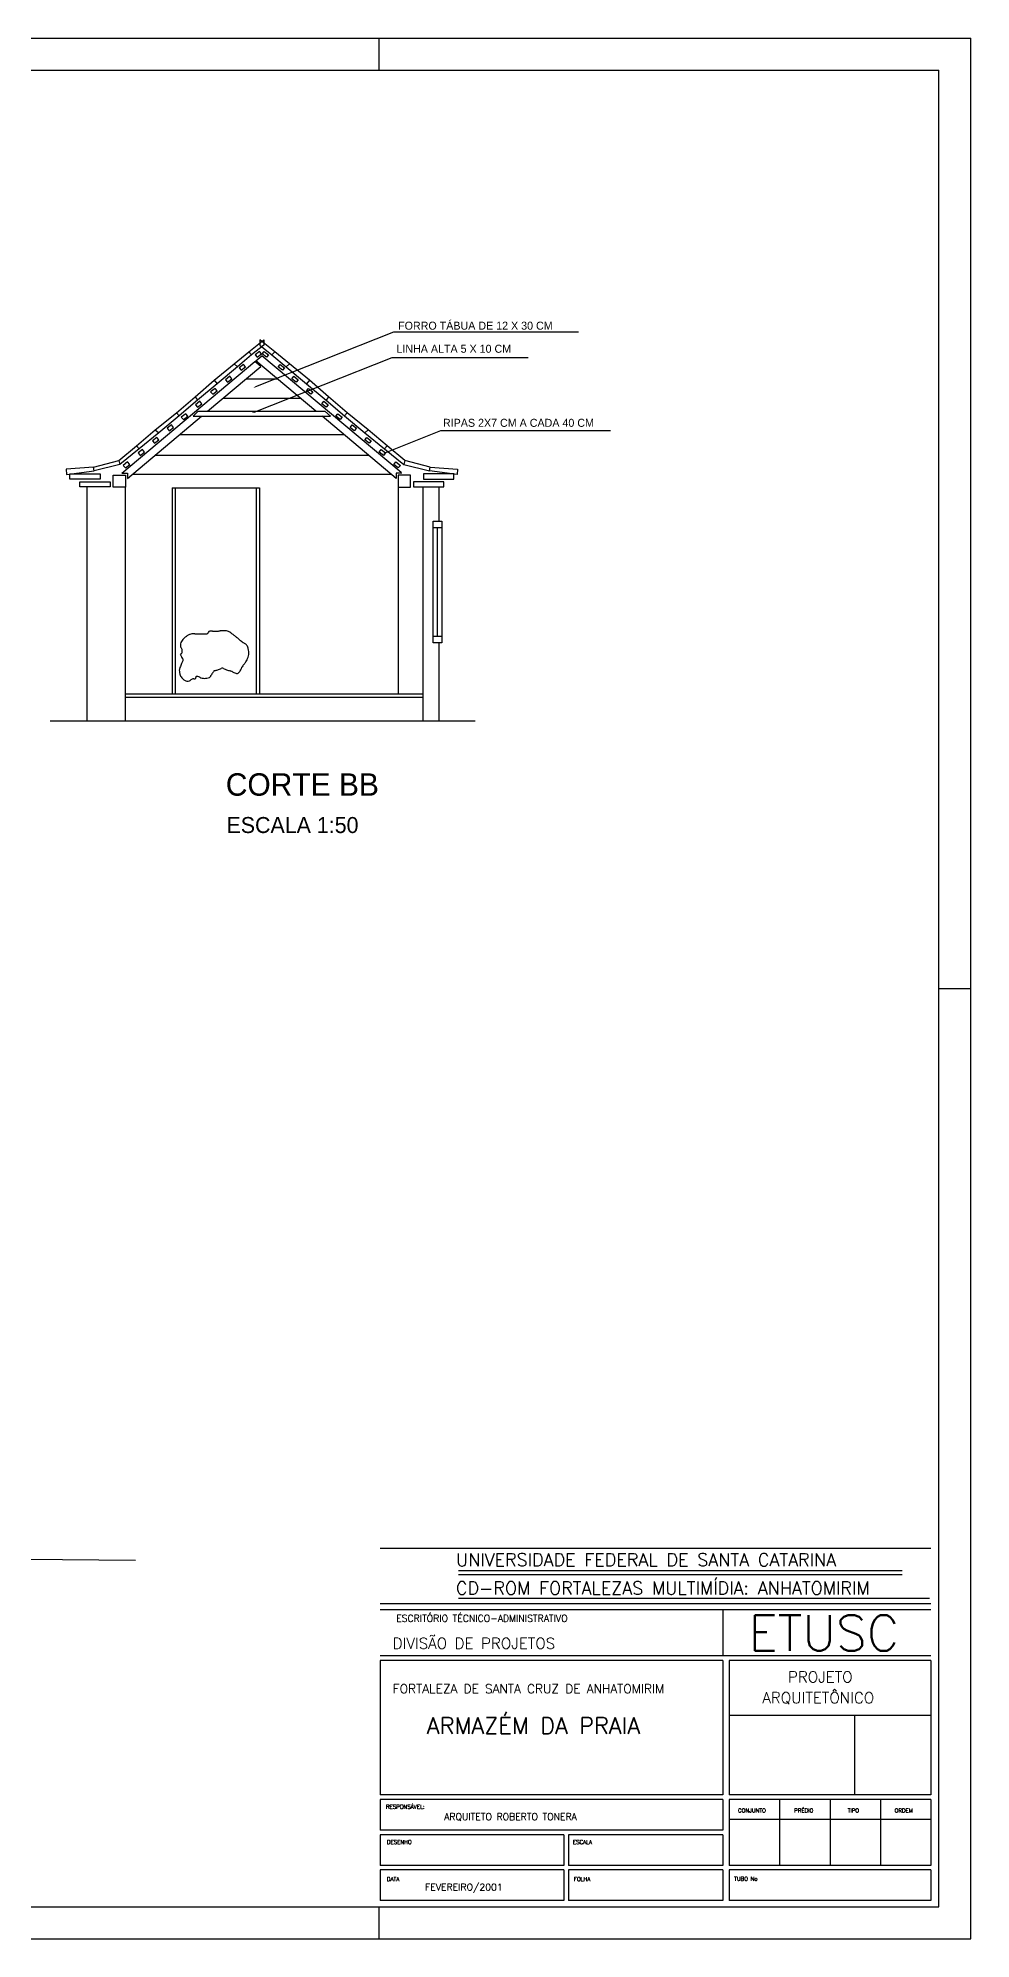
# Model space of a CAD drawing. Extents: x -1289 to 841, y -797 to 594.
# Drawn here: x 549 to 841, y 0 to 594 of the extents above; entities that cross this region are included whole.
import ezdxf

# ---------------------------------------------------------------- set-up
doc = ezdxf.new("R2010")
doc.units = 0
doc.header["$MEASUREMENT"] = 0
doc.layers.get('0').update_dxf_attribs({"linetype": 'CONTINUOUS'})
for name, color, linetype in [('COBERTURA', 2, 'CONTINUOUS'), ('ESQUADRIAS', 2, 'CONTINUOUS'), ('MARGEMINT', 6, 'CONTINUOUS'), ('MARGEMTEXT', 1, 'CONTINUOUS'), ('MARGEXT', 2, 'CONTINUOUS'), ('MARGINT', 6, 'CONTINUOUS'), ('PAREDE', 1, 'CONTINUOUS'), ('PISO', 1, 'CONTINUOUS'), ('TEXT1', 3, 'CONTINUOUS'), ('TEXT2', 6, 'CONTINUOUS'), ('TEXTOS', 3, 'CONTINUOUS')]:
    doc.layers.add(name, color=color, linetype=linetype)
doc.styles.add('ROMANS', font='romans')

msp = doc.modelspace()

# ---------------------------------------------------------------- linework, layer by layer
at = {"layer": 'COBERTURA', "color": 2}
for p, q in [((615.34435, 495.98783), (619.99475, 499.70311)), ((623.38173, 495.98783), (618.73133, 499.70311)), ((618.73133, 499.70311), (618.73133, 498.02695)), ((619.99475, 499.70311), (619.99475, 498.02695)), ((610.70797, 492.19441), (615.34435, 495.98783)), ((616.18331, 494.97331), (611.72356, 491.26811)), ((615.34435, 495.98783), (616.18331, 494.97331)), ((619.99475, 498.02695), (616.18331, 494.97331)), ((618.59175, 496.08526), (617.23313, 495.02092)), ((617.23313, 495.02092), (617.87609, 494.25828)), ((617.49617, 493.15358), (619.36304, 494.72007)), ((636.29426, 477.38011), (617.49617, 493.15358)), ((617.87609, 494.25828), (619.22789, 495.29092)), ((619.22789, 495.29092), (618.59175, 496.08526)), ((618.73133, 498.02695), (622.54277, 494.97331)), ((662.89797, 458.18993), (619.36304, 494.72007)), ((619.49818, 495.29092), (620.13432, 496.08526)), ((620.84999, 494.25828), (619.49818, 495.29092)), ((620.13432, 496.08526), (621.49294, 495.02092)), ((621.49294, 495.02092), (620.84999, 494.25828)), ((623.38173, 495.98783), (622.54277, 494.97331)), ((622.54277, 494.97331), (627.00252, 491.26811)), ((628.0181, 492.19441), (623.38173, 495.98783)), ((575.62026, 458.01552), (617.18502, 492.8925)), ((602.43182, 477.38011), (619.05189, 491.32601)), ((604.4221, 487.05436), (610.70797, 492.19441)), ((611.72356, 491.26811), (605.39353, 485.95162)), ((609.31879, 488.30416), (607.96017, 487.23983)), ((607.96017, 487.23983), (608.60313, 486.47718)), ((608.60313, 486.47718), (609.95493, 487.50982)), ((609.95493, 487.50982), (609.31879, 488.30416)), ((610.70797, 492.19441), (611.72356, 491.26811)), ((613.61085, 492.00945), (612.25223, 490.94511)), ((612.25223, 490.94511), (612.89519, 490.18247)), ((612.89519, 490.18247), (614.24699, 491.21511)), ((614.24699, 491.21511), (613.61085, 492.00945)), ((619.05189, 491.32601), (617.18502, 492.8925)), ((624.47909, 491.21511), (625.11522, 492.00945)), ((625.83089, 490.18247), (624.47909, 491.21511)), ((625.11522, 492.00945), (626.47384, 490.94511)), ((626.47384, 490.94511), (625.83089, 490.18247)), ((628.0181, 492.19441), (627.00252, 491.26811)), ((627.00252, 491.26811), (633.33254, 485.95162)), ((634.30398, 487.05436), (628.0181, 492.19441)), ((628.77115, 487.50982), (629.40728, 488.30416)), ((630.12295, 486.47718), (628.77115, 487.50982)), ((629.40728, 488.30416), (630.7659, 487.23983)), ((630.7659, 487.23983), (630.12295, 486.47718)), ((592.69939, 476.92326), (598.50521, 481.84944)), ((598.50521, 481.84944), (604.4221, 487.05436)), ((598.50521, 481.84944), (599.30002, 480.83492)), ((605.39353, 485.95162), (599.30002, 480.83492)), ((604.73203, 484.5071), (603.37341, 483.44276)), ((603.37341, 483.44276), (604.01637, 482.68012)), ((604.01637, 482.68012), (605.36817, 483.71276)), ((604.4221, 487.05436), (605.39353, 485.95162)), ((605.36817, 483.71276), (604.73203, 484.5071)), ((634.30398, 487.05436), (633.33254, 485.95162)), ((633.33254, 485.95162), (639.42606, 480.83492)), ((633.3579, 483.71276), (633.99404, 484.5071)), ((634.70971, 482.68012), (633.3579, 483.71276)), ((633.99404, 484.5071), (635.35266, 483.44276)), ((640.22087, 481.84944), (634.30398, 487.05436)), ((635.35266, 483.44276), (634.70971, 482.68012)), ((640.22087, 481.84944), (639.42606, 480.83492)), ((646.02669, 476.92326), (640.22087, 481.84944)), ((577.3708, 456.35142), (600.53823, 475.7912)), ((586.07599, 471.58601), (592.69939, 476.92326)), ((593.4942, 475.90874), (587.13574, 470.6156)), ((592.69939, 476.92326), (593.4942, 475.90874)), ((599.30002, 480.83492), (593.4942, 475.90874)), ((595.56504, 476.62013), (594.20642, 475.5558)), ((594.20642, 475.5558), (594.84938, 474.79316)), ((594.84938, 474.79316), (596.20118, 475.82579)), ((596.20118, 475.82579), (595.56504, 476.62013)), ((600.01607, 480.48422), (598.65745, 479.41988)), ((598.65745, 479.41988), (599.3004, 478.65724)), ((599.3004, 478.65724), (600.6522, 479.68987)), ((600.6522, 479.68987), (600.01607, 480.48422)), ((638.07387, 479.68987), (638.71001, 480.48422)), ((639.42567, 478.65724), (638.07387, 479.68987)), ((661.35528, 456.35142), (638.18785, 475.7912)), ((638.71001, 480.48422), (640.06863, 479.41988)), ((640.06863, 479.41988), (639.42567, 478.65724)), ((639.42606, 480.83492), (645.23188, 475.90874)), ((642.5249, 475.82579), (643.16103, 476.62013)), ((643.8767, 474.79316), (642.5249, 475.82579)), ((643.16103, 476.62013), (644.51965, 475.5558)), ((644.51965, 475.5558), (643.8767, 474.79316)), ((646.02669, 476.92326), (645.23188, 475.90874)), ((645.23188, 475.90874), (651.59034, 470.6156)), ((652.65008, 471.58601), (646.02669, 476.92326)), ((580.21227, 466.57314), (586.07599, 471.58601)), ((587.13574, 470.6156), (581.05123, 465.60273)), ((586.07599, 471.58601), (587.13574, 470.6156)), ((591.16701, 473.12658), (589.80839, 472.06224)), ((589.80839, 472.06224), (590.45135, 471.2996)), ((590.45135, 471.2996), (591.80315, 472.33224)), ((591.80315, 472.33224), (591.16701, 473.12658)), ((646.92293, 472.33224), (647.55906, 473.12658)), ((648.27473, 471.2996), (646.92293, 472.33224)), ((647.55906, 473.12658), (648.91768, 472.06224)), ((648.91768, 472.06224), (648.27473, 471.2996)), ((652.65008, 471.58601), (651.59034, 470.6156)), ((651.59034, 470.6156), (657.67485, 465.60273)), ((658.51381, 466.57314), (652.65008, 471.58601)), ((574.64862, 461.98575), (580.21227, 466.57314)), ((581.05123, 465.60273), (575.00187, 460.75068)), ((580.21227, 466.57314), (581.05123, 465.60273)), ((582.02708, 465.41095), (580.66846, 464.34661)), ((580.66846, 464.34661), (581.31142, 463.58397)), ((581.31142, 463.58397), (582.66322, 464.61661)), ((582.66322, 464.61661), (582.02708, 465.41095)), ((586.5311, 469.2221), (585.17248, 468.15776)), ((585.17248, 468.15776), (585.81543, 467.39512)), ((585.81543, 467.39512), (587.16723, 468.42776)), ((587.16723, 468.42776), (586.5311, 469.2221)), ((651.55884, 468.42776), (652.19498, 469.2221)), ((652.91064, 467.39512), (651.55884, 468.42776)), ((652.19498, 469.2221), (653.5536, 468.15776)), ((653.5536, 468.15776), (652.91064, 467.39512)), ((656.06286, 464.61661), (656.69899, 465.41095)), ((657.41466, 463.58397), (656.06286, 464.61661)), ((656.69899, 465.41095), (658.05761, 464.34661)), ((658.05761, 464.34661), (657.41466, 463.58397)), ((658.51381, 466.57314), (657.67485, 465.60273)), ((657.67485, 465.60273), (663.72421, 460.75068)), ((664.07746, 461.98575), (658.51381, 466.57314)), ((566.78886, 459.9126), (558.22261, 459.29507)), ((558.22261, 459.29507), (558.31092, 457.66301)), ((558.31092, 457.66301), (566.92133, 458.72164)), ((559.37898, 456.19788), (559.37898, 457.78656)), ((559.37898, 457.78656), (568.84156, 457.78656)), ((566.78886, 459.9126), (574.64862, 461.98575)), ((566.92133, 458.72164), (566.78886, 459.9126)), ((575.00187, 460.75068), (566.92133, 458.72164)), ((568.84156, 457.78656), (568.84156, 456.19788)), ((572.92326, 457.41552), (576.7708, 457.41552)), ((572.92326, 453.62939), (572.92326, 457.41552)), ((574.64862, 461.98575), (575.00187, 460.75068)), ((575.62026, 458.01552), (577.3708, 458.01552)), ((577.42945, 461.51995), (576.07083, 460.45562)), ((576.07083, 460.45562), (576.71379, 459.69297)), ((576.71379, 459.69297), (578.06559, 460.72561)), ((576.7708, 457.41552), (576.7708, 453.62939)), ((577.3708, 458.01552), (577.3708, 456.35142)), ((578.06559, 460.72561), (577.42945, 461.51995)), ((660.66049, 460.72561), (661.29662, 461.51995)), ((662.01229, 459.69297), (660.66049, 460.72561)), ((661.29662, 461.51995), (662.65524, 460.45562)), ((663.10582, 458.01552), (661.35528, 458.01552)), ((661.35528, 458.01552), (661.35528, 456.35142)), ((665.80282, 457.41552), (661.95528, 457.41552)), ((661.95528, 457.41552), (661.95528, 453.62939)), ((662.65524, 460.45562), (662.01229, 459.69297)), ((664.07746, 461.98575), (663.72421, 460.75068)), ((663.72421, 460.75068), (671.80475, 458.72164)), ((671.93721, 459.9126), (664.07746, 461.98575)), ((665.80282, 453.62939), (665.80282, 457.41552)), ((679.34709, 457.78656), (669.88451, 457.78656)), ((669.88451, 457.78656), (669.88451, 456.19788)), ((671.80475, 458.72164), (671.93721, 459.9126)), ((680.41516, 457.66301), (671.80475, 458.72164)), ((671.93721, 459.9126), (680.50346, 459.29507)), ((679.34709, 456.19788), (679.34709, 457.78656)), ((680.50346, 459.29507), (680.41516, 457.66301)), ((568.84156, 456.19788), (559.37898, 456.19788)), ((562.48016, 453.73543), (562.48016, 455.32411)), ((562.48016, 455.32411), (571.94274, 455.32411)), ((571.94274, 453.73543), (562.48016, 453.73543)), ((571.94274, 455.32411), (571.94274, 453.73543)), ((576.7708, 453.62939), (572.92326, 453.62939)), ((661.95528, 453.62939), (665.80282, 453.62939)), ((676.24591, 455.32411), (666.78333, 455.32411)), ((666.78333, 455.32411), (666.78333, 453.73543)), ((666.78333, 453.73543), (676.24591, 453.73543)), ((669.88451, 456.19788), (679.34709, 456.19788)), ((676.24591, 453.73543), (676.24591, 455.32411))]:
    msp.add_line(p, q, dxfattribs=at)
at = {"layer": 'COBERTURA', "color": 1}
msp.add_line((578.99277, 457.71242), (659.7333, 457.71242), dxfattribs=at)
at = {"layer": 'ESQUADRIAS', "color": 1}
for p, q in [((614.54216, 487.5419), (624.18392, 487.5419)), ((607.30195, 481.46664), (631.42413, 481.46664)), ((593.71264, 470.06385), (645.01344, 470.06385)), ((586.06252, 463.64464), (652.66355, 463.64464))]:
    msp.add_line(p, q, dxfattribs=at)
at = {"layer": 'ESQUADRIAS', "color": 2}
for p, q in [((597.92931, 475.7912), (599.51989, 477.38011)), ((597.92931, 475.7912), (640.78156, 475.7912)), ((599.51989, 477.38011), (639.0974, 477.38011)), ((640.78156, 475.7912), (639.0974, 477.38011)), ((591.29456, 453.41511), (591.29456, 389.02939)), ((591.29456, 453.41511), (618.61504, 453.41511)), ((592.29456, 453.41511), (592.29456, 389.02939)), ((617.61504, 453.41511), (617.61504, 389.02939)), ((618.61504, 453.41511), (618.61504, 389.02939))]:
    msp.add_line(p, q, dxfattribs=at)
at = {"layer": 'MARGEMINT'}
for p, q in [((828.50126, 121.9719), (656.37011, 121.9719)), ((828.50126, 104.75878), (656.37011, 104.75878)), ((828.50126, 102.84622), (656.37011, 102.84622)), ((828.50126, 88.50195), (656.37011, 88.50195))]:
    msp.add_line(p, q, dxfattribs=at)
at = {"layer": 'MARGEMTEXT'}
for p, q in [((763.47393, 102.84622), (763.47393, 88.50195)), ((763.47393, 87.06753), (656.37011, 87.06753)), ((656.37011, 87.06753), (656.37011, 44.99102)), ((763.47393, 87.06753), (763.47393, 44.99102)), ((828.50126, 87.06753), (765.3865, 87.06753)), ((765.3865, 87.06753), (765.3865, 44.99102)), ((828.50126, 87.06753), (828.50126, 44.99102)), ((828.50126, 69.85441), (765.3865, 69.85441)), ((804.54992, 69.85441), (804.54992, 44.99102)), ((763.47393, 44.99102), (656.37011, 44.99102)), ((763.47393, 43.5566), (656.37011, 43.5566)), ((656.37011, 43.5566), (656.37011, 33.99376)), ((763.47393, 43.5566), (763.47393, 33.99376)), ((828.50126, 44.99102), (765.3865, 44.99102)), ((828.50126, 43.5566), (765.3865, 43.5566)), ((765.3865, 43.5566), (765.3865, 22.99649)), ((781.16519, 43.5566), (781.16519, 22.99649)), ((796.94388, 43.5566), (796.94388, 22.99649)), ((812.72257, 43.5566), (812.72257, 22.99649)), ((828.50126, 43.5566), (828.50126, 22.99649)), ((828.50126, 37.34075), (765.3865, 37.34075)), ((763.47393, 33.99376), (656.37011, 33.99376)), ((713.74716, 32.55933), (656.37011, 32.55933)), ((656.37011, 32.55933), (656.37011, 22.99649)), ((713.74716, 32.55933), (713.74716, 22.99649)), ((763.47393, 32.55933), (715.18158, 32.55933)), ((715.18158, 32.55933), (715.18158, 22.99649)), ((763.47393, 32.55933), (763.47393, 22.99649)), ((713.74716, 22.99649), (656.37011, 22.99649)), ((713.74716, 21.56206), (656.37011, 21.56206)), ((656.37011, 21.56206), (656.37011, 11.99922)), ((713.74716, 21.56206), (713.74716, 11.99922)), ((763.47393, 22.99649), (715.18158, 22.99649)), ((763.47393, 21.56206), (715.18158, 21.56206)), ((715.18158, 21.56206), (715.18158, 11.99922)), ((763.47393, 21.56206), (763.47393, 11.99922)), ((828.50126, 22.99649), (765.3865, 22.99649)), ((828.50126, 21.56206), (765.3865, 21.56206)), ((765.3865, 21.56206), (765.3865, 11.99922)), ((828.50126, 21.56206), (828.50126, 11.99922)), ((713.74716, 11.99922), (656.37011, 11.99922)), ((763.47393, 11.99922), (715.18158, 11.99922)), ((828.50126, 11.99922), (765.3865, 11.99922))]:
    msp.add_line(p, q, dxfattribs=at)
at = {"layer": 'MARGEXT'}
for p, q in [((0, 594), (841, 594)), ((656, 584), (656, 594)), ((841, 0), (841, 594)), ((831, 297), (841, 297)), ((656, 0), (656, 10)), ((0, 0), (841, 0))]:
    msp.add_line(p, q, dxfattribs=at)
at = {"layer": 'MARGINT'}
for p, q in [((25, 584), (831, 584)), ((831, 10), (831, 584)), ((25, 10), (831, 10))]:
    msp.add_line(p, q, dxfattribs=at)
at = {"layer": 'PAREDE', "color": 7}
for p, q in [((564.67107, 453.73543), (564.67107, 380.62939)), ((576.67107, 453.73543), (576.67107, 380.62939)), ((669.63884, 453.73543), (669.63884, 380.62939)), ((674.717, 453.73543), (674.717, 443.03763)), ((674.717, 405.0011), (674.717, 380.62939))]:
    msp.add_line(p, q, dxfattribs=at)
at = {"layer": 'PAREDE', "color": 3}
for p, q in [((661.95528, 453.62939), (661.95528, 389.02939)), ((672.88948, 443.03763), (675.65667, 443.03763)), ((672.88948, 440.93677), (672.88948, 443.03763)), ((675.65667, 440.93677), (672.88948, 440.93677)), ((675.65667, 443.03763), (675.65667, 440.93677)), ((672.88948, 407.10195), (675.65667, 407.10195)), ((672.88948, 405.0011), (672.88948, 407.10195)), ((675.65667, 405.0011), (672.88948, 405.0011)), ((675.65667, 407.10195), (675.65667, 405.0011))]:
    msp.add_line(p, q, dxfattribs=at)
at = {"layer": 'PAREDE', "color": 2}
for p, q in [((672.88948, 407.10195), (672.88948, 440.93677)), ((674.27308, 407.10195), (674.27308, 440.93677)), ((675.65667, 440.93677), (675.65667, 407.10195)), ((598.38428, 407.82949), (600.34221, 407.82949)), ((600.34221, 407.82949), (602.13699, 407.82949))]:
    msp.add_line(p, q, dxfattribs=at)
for centre, radius, start, end in [((596.35645, 404.20541), 2.43529, 167.49576466, 180), ((595.70803, 404.20541), 1.78687, 180, 194.60836084), ((597.09023, 404.04268), 3.1869, 153.41086532, 167.49576466), ((596.45744, 404.35941), 2.47927, 137.43037332, 153.41086532), ((598.85105, 402.16071), 5.72945, 130.57150499, 137.43037332), ((600.4625, 400.27872), 8.20708, 124.84174811, 130.57150499), ((601.95695, 398.13181), 10.82291, 119.71883366, 124.84174811), ((597.29943, 406.29109), 1.4279, 105.58378527, 119.71883366), ((597.91868, 404.07077), 3.73295, 96.33355483, 105.58378527), ((598.38428, 399.87593), 7.95356, 90, 96.33355483), ((602.13699, 408.32599), 0.4965, 270, 346.03812743), ((603.18454, 408.06554), 0.58294, 96.75694453, 166.03812743), ((603.62809, 404.32193), 4.35274, 85.34955885, 96.75694453), ((604.72492, 417.80571), 9.17557, 265.34955885, 273.1996196), ((604.24955, 426.30919), 17.69233, 273.1996196, 276.83126532), ((607.54501, 398.80032), 10.01323, 92.003293, 96.83126532), ((607.3683, 403.85244), 4.95802, 75.08359515, 92.003293), ((607.90463, 405.8658), 2.87444, 52.80281087, 75.08359515), ((558.35409, 340.57872), 84.83577, 52.15415994, 52.80281087), ((564.78006, 348.84936), 74.36216, 51.46133282, 52.15415994), ((409.76552, 154.23911), 323.1646, 51.29411317, 51.46133282), ((909.91114, 778.39145), 476.65524, 231.29411309, 231.43180141), ((620.33974, 415.23841), 12.18594, 231.43180141, 237.28627198), ((609.72177, 398.70793), 7.46088, 49.80213227, 57.28627198), ((613.78893, 403.52113), 1.1594, 21.82219394, 49.80213227), ((609.77309, 401.9131), 5.48522, 9.05953137, 21.82219394), ((727.24483, 343.82135), 143.76009, 157.62801023, 158.17780606), ((594.79273, 403.96686), 0.841, 194.60836084, 228.86911639), ((592.45451, 402.74669), 2.0948, 316.6949892, 333.41082383), ((599.71886, 403.111), 6.01588, 197.42100865, 201.82219394), ((598.67467, 402.69289), 4.8911, 201.82219394, 206.70355232), ((593.77231, 402.79839), 0.71031, 11.48289795, 48.86911639), ((596.31163, 401.50422), 2.24592, 206.70355232, 225.3487974), ((608.54821, 392.67669), 15.40226, 154.12992969, 157.62801023), ((593.07008, 402.43858), 1.40643, 333.41082383, 353.8472148), ((593.35045, 402.7127), 1.14079, 0, 11.48289795), ((590.52729, 402.7127), 3.96395, 353.8472148, 360), ((593.26185, 400.08949), 1.58663, 334.12992969, 345.04365141), ((594.56905, 399.74029), 0.23359, 345.04365141, 45.3487974), ((619.16322, 393.92822), 6.95543, 139.1198262, 148.51240779), ((609.18639, 402.56438), 6.24003, 319.1198262, 329.0374978), ((609.95692, 402.10209), 5.34146, 329.0374978, 338.17780606), ((609.25167, 402.38448), 6.10115, 338.17780606, 346.72901643), ((608.50097, 401.71026), 6.77342, 360, 9.05953137), ((612.11028, 401.71026), 3.1641, 346.72901643, 0), ((594.8808, 396.46684), 1.30543, 160.19339982, 180), ((598.42008, 396.46684), 4.84471, 180, 190.24392251), ((603.71713, 393.28442), 10.69736, 158.17780606, 160.19339982), ((596.5412, 396.12729), 2.93539, 190.24392251, 198.45304447), ((599.67353, 397.1725), 6.2375, 198.45304447, 204.08199859), ((596.02811, 395.5432), 2.24455, 204.08199859, 220.6310159), ((597.4068, 396.72618), 4.0612, 220.6310159, 232.9147675), ((596.29092, 395.24992), 2.21065, 232.9147675, 259.70582932), ((596.17504, 394.61192), 1.56221, 259.70582932, 291.70017915), ((596.20497, 394.53673), 1.48128, 291.70017915, 310.25903876), ((598.10234, 392.29617), 1.45472, 111.52999144, 130.25903876), ((597.9983, 392.55987), 1.17124, 84.39555628, 111.52999144), ((598.18714, 394.48426), 0.76239, 264.39555628, 298.20267297), ((598.39948, 394.08828), 0.31307, 298.20267297, 15.67960601), ((598.92634, 394.23617), 0.23414, 102.97607247, 195.67960601), ((599.08284, 393.55697), 0.93114, 90, 102.97607247), ((599.08284, 392.82291), 1.66521, 80.30592384, 90), ((599.0517, 392.64062), 1.85014, 59.36661697, 80.30592384), ((601.07988, 396.06552), 2.13024, 239.36661697, 258.86636185), ((601.3475, 397.42534), 3.51615, 258.86636185, 270), ((601.3475, 398.65172), 4.74253, 270, 279.58270614), ((601.50983, 397.69019), 3.7674, 279.58270614, 293.17684307), ((602.7343, 394.83009), 0.6562, 293.17684307, 326.12536877), ((599.55724, 396.96294), 4.48279, 326.12536877, 330.83244212), ((613.26977, 389.30946), 11.22101, 147.85779335, 150.83244212), ((637.47591, 374.10011), 39.8088, 146.2820991, 147.85779335), ((604.55156, 396.07279), 0.22583, 125.24427759, 146.2820991), ((604.74245, 395.80263), 0.55663, 101.3044646, 125.24427759), ((602.75017, 405.76898), 9.6069, 281.3044646, 287.02752238), ((602.29111, 407.26791), 11.17456, 287.02752238, 293.16579585), ((607.07052, 396.09831), 0.97462, 92.27556461, 113.16579585), ((607.05938, 396.37879), 0.69393, 61.30063054, 92.27556461), ((609.95364, 401.66541), 5.3331, 241.30063054, 252.35543279), ((614.80654, 416.9225), 21.3434, 252.35543279, 255.55181615), ((608.49248, 392.41644), 3.96302, 68.1297473, 75.55181615), ((609.24566, 394.29284), 1.9411, 61.2857163, 68.1297473), ((614.48331, 403.85394), 8.96063, 241.2857163, 244.4696479), ((612.87156, 400.47945), 5.22099, 244.4696479, 251.58319375), ((611.81188, 397.29705), 1.8668, 251.58319375, 263.4933268), ((611.65742, 395.94275), 0.50372, 263.4933268, 309.77594178), ((610.22851, 397.65925), 2.73714, 309.77594178, 329.18797862), ((608.33347, 398.78945), 4.94361, 329.18797862, 337.95903759), ((616.86736, 395.33444), 4.26315, 148.51240779, 157.95903759)]:
    msp.add_arc(centre, radius, start, end, dxfattribs=at)
at = {"layer": 'PISO', "color": 1}
for p, q in [((576.67107, 389.02939), (669.63884, 389.02939)), ((576.67107, 388.02939), (669.63884, 388.02939))]:
    msp.add_line(p, q, dxfattribs=at)
at = {"layer": 'PISO', "color": 7}
for p, q in [((553.23334, 380.62939), (686.04779, 380.62939)), ((545.59632, 118.65555), (579.89975, 118.39557))]:
    msp.add_line(p, q, dxfattribs=at)
at = {"layer": 'TEXT1'}
for p, q in [((819.50126, 115.02907), (680.84005, 115.02907)), ((819.50126, 113.82395), (680.84005, 113.82395)), ((828, 106.39576), (680.84005, 106.39576))]:
    msp.add_line(p, q, dxfattribs=at)
at = {"layer": 'TEXTOS', "color": 3}
for points in [[(617.53363, 485.06169), (660.57836, 502.15499), (718.31786, 502.15499)], [(617.02089, 477.11407), (660.06561, 494.20737), (702.63874, 494.20737)], [(658.08006, 464.52501), (675.332, 471.37585), (728.31315, 471.37585)]]:
    msp.add_lwpolyline(points, dxfattribs=at)
for points in [[(617.59514, 484.90679), (616.60423, 484.69262), (617.47212, 485.21659)], [(617.0824, 476.95917), (616.09149, 476.745), (616.95938, 477.26897)], [(658.14157, 464.37011), (657.15065, 464.15594), (658.01854, 464.67991)]]:
    msp.add_solid(points, dxfattribs=at)

# ---------------------------------------------------------------- texts
at = {"color": 3}
for s, p in [('FORRO TÁBUA DE 12 X 30 CM', (661.95502, 502.86305)), ('LINHA ALTA 5 X 10 CM', (661.42785, 495.65444)), ('RIPAS 2X7 CM A CADA 40 CM', (675.97395, 472.51006))]:
    msp.add_text(s, height=2.5, dxfattribs=at).set_placement(p)
for s, height, p in [('CORTE BB', 7, (608.09918, 357.24622)), ('ESCALA 1:50', 5, (608.32124, 345.57955))]:
    msp.add_text(s, height=height).set_placement(p)
at = {"layer": 'TEXT1', "style": 'ROMANS'}
for s, height, p in [('UNIVERSIDADE FEDERAL DE SANTA CATARINA', 4.0163934, (680.05954, 116.48122)), ('CD-ROM FORTALEZAS MULTIMÍDIA: ANHATOMIRIM', 4.0163934, (680.03487, 107.63814)), ('ESCRITÓRIO TÉCNICO-ADMINISTRATIVO', 2.1223396, (661.35202, 99.14878)), ('DIVISÃO DE PROJETOS', 3.442623, (660.29014, 90.65942)), ('PROJETO', 3.442623, (783.79014, 80.15942)), ('FORTALEZA DE SANTA CRUZ DE ANHATOMIRIM', 2.7885246, (660.29214, 76.7934)), ('ARQUITETÔNICO', 3.442623, (775.79014, 73.65942)), ('ARMAZÉM DA PRAIA', 5.1639344, (670.96476, 64.06323)), ('RESPONSÁVEL:', 1.2431694, (658.16637, 40.71085)), ('ARQUITETO ROBERTO TONERA', 2.1223396, (676.35202, 37.14878)), ('CONJUNTO  ', 1.243169, (768.20513, 39.52486)), ('PRÉDIO', 1.243169, (785.75976, 39.52486)), ('TIPO', 1.243169, (802.45106, 39.52486)), ('ORDEM', 1.243169, (817.12789, 39.52486)), ('DESENHO                       ', 1.2431694, (658.44939, 29.67404)), ('ESCALA', 1.243169, (716.58114, 29.67404)), ('DATA                              ', 1.2431694, (658.44939, 18.10616)), ('FOLHA', 1.243169, (716.86892, 18.10616)), ('TUBO No', 1.243169, (766.96858, 18.19415)), ('FEVEREIRO/2001', 2.1223396, (670.35202, 15.14878))]:
    msp.add_text(s, height=height, dxfattribs=at).set_placement(p)
at = {"layer": 'TEXT2', "style": 'ROMANS'}
msp.add_text('ETUSC', height=11.192602, dxfattribs=at).set_placement((771.48199, 89.99392))

doc.saveas('drawing.dxf')
